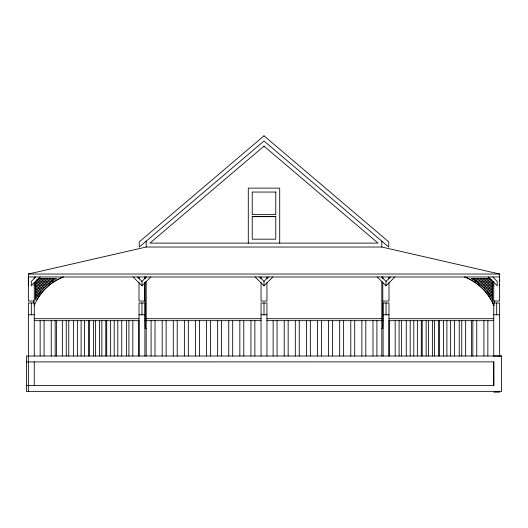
<?xml version="1.0" encoding="UTF-8"?>
<svg xmlns="http://www.w3.org/2000/svg" width="528" height="528" viewBox="0 0 528 528"><rect width="100%" height="100%" fill="white"/><g stroke="black" fill="none" stroke-linecap="round" stroke-linejoin="round"><path stroke-width="0.79" d="M28.367 281.398L28.756 279.926M493.746 285.813L493.845 285.054M28.756 284.341L28.367 285.813L28.367 276.976L499.633 276.976M34.155 305.804C39.29 292.67 50.16 282.011 63.314 276.976A51.302 51.302 0 0 0 36.881 299.963M38.339 295.066L39.197 293.726M37.541 279.187L38.28 279.926L39.013 279.187L38.28 278.454L56.641 278.454C47.672 283.285 40.161 290.789 35.33 299.759L35.33 281.398L36.069 282.13L35.33 282.869M35.726 276.976L31.31 281.398L31.31 285.813L40.148 276.976M35.33 285.813L36.069 285.08L35.33 284.341M35.33 288.763L36.069 288.024L35.33 287.285M35.33 291.707L36.069 290.968L35.33 290.235M35.33 294.65L36.069 293.918L35.33 293.179M35.33 297.594L36.069 296.861L35.33 296.122M39.026 293.905L38.28 294.65L37.541 293.918L38.28 293.179L39.013 293.918M50.787 282.143L50.061 281.398L49.322 282.13L49.936 282.744M133.122 276.976L141.959 285.813L141.959 281.398L146.381 276.976M141.959 285.813L150.797 276.976M255.163 276.976L264 285.813L264 281.398L268.415 276.976M264 285.813L272.837 276.976M394.878 276.976L386.041 285.813L386.041 281.398L390.456 276.976M489.72 278.454L488.987 279.187L489.72 279.926L490.459 279.187L489.72 278.454L471.359 278.454L472.784 279.187L473.524 278.454M472.784 279.187L477.206 282.13L477.939 281.398L478.678 282.13L478.064 282.744M478.876 283.404L479.411 282.869L480.15 283.609L479.695 284.064M480.506 284.724L480.883 284.341L481.622 285.08L481.292 285.41M482.057 286.117L482.361 285.813L483.094 286.552L482.816 286.829M477.213 282.143L483.582 287.542L483.833 287.285L484.565 288.024L484.288 288.301M485.001 289.067L485.305 288.763L486.4 290.611L486.776 290.235L487.516 290.968L487.054 291.423M492.67 284.341L491.931 285.08L492.67 285.813M487.714 292.241L488.248 291.707L488.987 292.439L488.374 293.053L492.67 299.759L492.67 299.072M492.67 287.285L491.931 288.024L492.67 288.763M488.987 293.918L489.72 293.179L490.459 293.918L489.72 294.65L488.974 293.905L489.588 294.782M492.67 290.235L491.931 290.968L492.67 291.707M492.67 293.179L491.931 293.918L492.67 294.65M492.67 296.122L491.931 296.861L492.67 297.594M51.427 281.714L52.688 280.87M34.254 282.13L34.254 301.033L28.367 301.033L28.367 274.032L146.183 247.031L381.817 247.031L499.633 274.032L499.633 301.033L493.746 301.033L493.746 281.398M499.633 356.017L499.633 302.999L493.746 302.999L493.746 356.017L501.6 356.017L501.6 391.36L26.4 391.36L26.4 356.017L493.871 356.017M493.865 392.159L499.752 392.139M252.219 216.665L275.781 216.665M28.367 274.032L499.633 274.032M144.903 301.033L139.016 301.033L139.016 282.592M383.097 301.033L388.984 301.033L388.984 282.592M493.528 305.125L493.964 305.725L493.812 304.082M28.367 314.78L34.254 314.78M139.016 314.78L144.903 314.78M261.056 314.78L266.944 314.78M383.097 314.78L388.984 314.78M493.746 314.78L499.633 314.78M34.254 318.707L139.016 318.707M144.903 318.707L261.056 318.707M266.944 318.707L383.097 318.707M388.984 318.707L493.746 318.707M34.254 320.668L139.016 320.668M144.903 320.668L261.056 320.668M266.944 320.668L383.097 320.668M388.984 320.668L493.746 320.668M146.183 328.522L145.2 328.522L145.2 282.011M381.817 328.522L382.8 328.522L382.8 282.011M493.746 355.997L501.6 355.997M26.4 361.904L493.746 361.885L493.746 385.466L26.4 385.466M475.471 280.922L476.335 281.53M492.796 276.976L497.211 281.398L497.211 285.813L488.374 276.976M492.67 282.869L491.931 282.13L492.67 281.398L492.67 303.283M381.619 276.976L386.041 281.398M377.203 276.976L386.041 285.813M259.585 276.976L264 281.398M137.544 276.976L141.959 281.398M49.124 283.404L48.589 282.869L47.85 283.609L48.305 284.064M47.494 284.724L47.117 284.341L46.378 285.08L46.708 285.41M45.943 286.117L45.639 285.813L44.906 286.552L45.184 286.829M44.418 287.542L44.167 287.285L43.435 288.024L43.712 288.301M42.999 289.067L42.695 288.763L41.963 289.496L42.286 289.826M41.6 290.611L41.224 290.235L40.484 290.968L40.946 291.423M40.286 292.241L39.752 291.707L39.013 292.439L39.626 293.053M483.582 287.542L485.714 289.826M486.083 290.228L488.374 293.053M490.195 295.647L490.512 296.096M491.119 299.963C485.331 289.529 475.82 281.259 464.686 276.976A51.302 51.302 0 0 1 491.119 299.963L493.845 305.804M499.244 279.926L499.633 281.398M499.244 284.341L499.633 285.813M34.155 285.054L34.254 285.813M493.766 361.766L493.838 385.585M496.69 302.999L496.69 314.78M494.142 300.703L494.142 303.158M487.852 320.668L487.852 356.017M483.925 320.668L483.925 356.017M476.758 320.668L476.758 356.017M472.831 320.668L472.831 356.017M471.583 320.668L471.583 356.017M465.663 320.668L465.663 356.017M461.736 320.668L461.736 356.017M459.241 320.668L459.241 356.017M454.568 320.668L454.568 356.017M450.641 320.668L450.641 356.017M446.899 320.668L446.899 356.017M443.474 320.668L443.474 356.017M439.547 320.668L439.547 356.017M438.484 320.668L438.484 356.017M434.557 320.668L434.557 356.017M432.379 320.668L432.379 356.017M428.452 320.668L428.452 356.017M426.142 320.668L426.142 356.017M422.215 320.668L422.215 356.017M421.285 320.668L421.285 356.017M417.358 320.668L417.358 356.017M413.8 320.668L413.8 356.017M410.19 320.668L410.19 356.017M406.263 320.668L406.263 356.017M401.452 320.668L401.452 356.017M399.095 320.668L399.095 356.017M395.168 320.668L395.168 356.017M389.11 320.668L389.11 356.017M388.984 276.976L388.984 278.579M388.984 356.017L388.984 302.999L383.097 302.999L383.097 356.017M386.041 302.999L386.041 314.78M382.8 276.652L382.8 278.744M381.817 241.144L381.817 247.031M381.817 281.45L381.817 356.017M376.906 320.668L376.906 356.017M372.979 320.668L372.979 356.017M365.812 320.668L365.812 356.017M361.885 320.668L361.885 356.017M354.717 320.668L354.717 356.017M350.79 320.668L350.79 356.017M343.622 320.668L343.622 356.017M339.695 320.668L339.695 356.017M332.528 320.668L332.528 356.017M328.601 320.668L328.601 356.017M321.433 320.668L321.433 356.017M317.506 320.668L317.506 356.017M310.339 320.668L310.339 356.017M306.412 320.668L306.412 356.017M299.244 320.668L299.244 356.017M295.317 320.668L295.317 356.017M288.156 320.668L288.156 356.017M284.222 320.668L284.222 356.017M279.708 243.104L279.708 188.126L248.292 188.126L248.292 243.104M277.061 320.668L277.061 356.017M273.128 320.668L273.128 356.017M266.944 276.976L266.944 278.579M266.944 282.592L266.944 301.033L261.056 301.033L261.056 282.592M266.944 356.017L266.944 302.999L261.056 302.999L261.056 356.017M264 302.999L264 314.78M261.056 276.976L261.056 278.579M254.872 320.668L254.872 356.017M250.939 320.668L250.939 356.017M243.778 320.668L243.778 356.017M239.844 320.668L239.844 356.017M232.683 320.668L232.683 356.017M228.756 320.668L228.756 356.017M221.588 320.668L221.588 356.017M217.661 320.668L217.661 356.017M210.494 320.668L210.494 356.017M206.567 320.668L206.567 356.017M199.399 320.668L199.399 356.017M195.472 320.668L195.472 356.017M188.305 320.668L188.305 356.017M184.378 320.668L184.378 356.017M177.21 320.668L177.21 356.017M173.283 320.668L173.283 356.017M166.115 320.668L166.115 356.017M162.188 320.668L162.188 356.017M155.021 320.668L155.021 356.017M151.094 320.668L151.094 356.017M146.183 241.144L146.183 247.031M146.183 281.45L146.183 356.017M145.2 276.652L145.2 278.744M144.903 356.017L144.903 302.999L139.016 302.999L139.016 356.017M144.415 276.976L144.415 278.579M144.415 282.592L144.415 301.033M141.959 302.999L141.959 314.78M139.016 276.976L139.016 278.579M138.89 320.668L138.89 356.017M132.832 320.668L132.832 356.017M128.905 320.668L128.905 356.017M126.548 320.668L126.548 356.017M121.737 320.668L121.737 356.017M117.81 320.668L117.81 356.017M114.2 320.668L114.2 356.017M110.642 320.668L110.642 356.017M106.715 320.668L106.715 356.017M105.785 320.668L105.785 356.017M101.858 320.668L101.858 356.017M99.548 320.668L99.548 356.017M95.621 320.668L95.621 356.017M93.443 320.668L93.443 356.017M89.516 320.668L89.516 356.017M88.453 320.668L88.453 356.017M84.526 320.668L84.526 356.017M81.101 320.668L81.101 356.017M77.359 320.668L77.359 356.017M73.432 320.668L73.432 356.017M68.759 320.668L68.759 356.017M66.264 320.668L66.264 356.017M62.337 320.668L62.337 356.017M56.417 320.668L56.417 356.017M55.169 320.668L55.169 356.017M51.242 320.668L51.242 356.017M44.075 320.668L44.075 356.017M40.148 320.668L40.148 356.017M34.254 276.976L34.254 278.586M34.254 356.017L34.254 302.999L28.367 302.999L28.367 391.36M34.254 361.885L34.254 385.466M33.858 300.703L33.858 303.158M31.31 302.999L31.31 314.78M36.808 279.926L36.069 280.658L36.808 281.398L37.541 280.658L36.808 279.926M36.808 282.869L36.069 283.609L36.808 284.341L37.541 283.609L36.808 282.869M38.28 281.398L37.541 282.13L38.28 282.869L39.013 282.13L38.28 281.398M39.752 279.926L39.013 280.658L39.752 281.398L40.484 280.658L39.752 279.926M41.224 278.454L40.484 279.187L41.224 279.926L41.963 279.187L41.224 278.454M36.808 285.813L36.069 286.552L36.808 287.285L37.541 286.552L36.808 285.813M38.28 284.341L37.541 285.08L38.28 285.813L39.013 285.08L38.28 284.341M39.752 282.869L39.013 283.609L39.752 284.341L40.484 283.609L39.752 282.869M41.224 281.398L40.484 282.13L41.224 282.869L41.963 282.13L41.224 281.398M42.695 279.926L41.963 280.658L42.695 281.398L43.435 280.658L42.695 279.926M44.167 278.454L43.435 279.187L44.167 279.926L44.906 279.187L44.167 278.454M36.808 288.763L36.069 289.496L36.808 290.235L37.541 289.496L36.808 288.763M38.28 287.285L37.541 288.024L38.28 288.763L39.013 288.024L38.28 287.285M39.752 285.813L39.013 286.552L39.752 287.285L40.484 286.552L39.752 285.813M41.224 284.341L40.484 285.08L41.224 285.813L41.963 285.08L41.224 284.341M42.695 282.869L41.963 283.609L42.695 284.341L43.435 283.609L42.695 282.869M44.167 281.398L43.435 282.13L44.167 282.869L44.906 282.13L44.167 281.398M45.639 279.926L44.906 280.658L45.639 281.398L46.378 280.658L45.639 279.926M47.117 278.454L46.378 279.187L47.117 279.926L47.85 279.187L47.117 278.454M36.808 291.707L36.069 292.439L36.808 293.179L37.541 292.439L36.808 291.707M38.28 290.235L37.541 290.968L38.28 291.707L39.013 290.968L38.28 290.235M39.752 288.763L39.013 289.496L39.752 290.235L40.484 289.496L39.752 288.763M41.224 287.285L40.484 288.024L41.224 288.763L41.963 288.024L41.224 287.285M42.695 285.813L41.963 286.552L42.695 287.285L43.435 286.552L42.695 285.813M44.167 284.341L43.435 285.08L44.167 285.813L44.906 285.08L44.167 284.341M45.639 282.869L44.906 283.609L45.639 284.341L46.378 283.609L45.639 282.869M47.117 281.398L46.378 282.13L47.117 282.869L47.85 282.13L47.117 281.398M48.589 279.926L47.85 280.658L48.589 281.398L49.322 280.658L48.589 279.926M50.061 278.454L49.322 279.187L50.061 279.926L50.794 279.187L50.061 278.454M36.808 294.65L36.069 295.39L36.808 296.122L37.541 295.39L36.808 294.65M51.533 279.926L50.794 280.658L51.533 281.398L52.272 280.658L51.533 279.926M53.005 278.454L52.272 279.187L53.005 279.926L53.744 279.187L53.005 278.454M474.995 278.454L474.256 279.187L474.995 279.926L475.728 279.187L474.995 278.454M476.467 279.926L475.728 280.658L476.467 281.398L477.206 280.658L476.467 279.926M477.939 278.454L477.206 279.187L477.939 279.926L478.678 279.187L477.939 278.454M479.411 279.926L478.678 280.658L479.411 281.398L480.15 280.658L479.411 279.926M480.883 278.454L480.15 279.187L480.883 279.926L481.622 279.187L480.883 278.454M480.883 281.398L480.15 282.13L480.883 282.869L481.622 282.13L480.883 281.398M482.361 279.926L481.622 280.658L482.361 281.398L483.094 280.658L482.361 279.926M483.833 278.454L483.094 279.187L483.833 279.926L484.565 279.187L483.833 278.454M482.361 282.869L481.622 283.609L482.361 284.341L483.094 283.609L482.361 282.869M483.833 281.398L483.094 282.13L483.833 282.869L484.565 282.13L483.833 281.398M485.305 279.926L484.565 280.658L485.305 281.398L486.037 280.658L485.305 279.926M486.776 278.454L486.037 279.187L486.776 279.926L487.516 279.187L486.776 278.454M483.833 284.341L483.094 285.08L483.833 285.813L484.565 285.08L483.833 284.341M485.305 282.869L484.565 283.609L485.305 284.341L486.037 283.609L485.305 282.869M486.776 281.398L486.037 282.13L486.776 282.869L487.516 282.13L486.776 281.398M488.248 279.926L487.516 280.658L488.248 281.398L488.987 280.658L488.248 279.926M485.305 285.813L484.565 286.552L485.305 287.285L486.037 286.552L485.305 285.813M486.776 284.341L486.037 285.08L486.776 285.813L487.516 285.08L486.776 284.341M488.248 282.869L487.516 283.609L488.248 284.341L488.987 283.609L488.248 282.869M489.72 281.398L488.987 282.13L489.72 282.869L490.459 282.13L489.72 281.398M491.192 279.926L490.459 280.658L491.192 281.398L491.931 280.658L491.192 279.926M486.776 287.285L486.037 288.024L486.776 288.763L487.516 288.024L486.776 287.285M488.248 285.813L487.516 286.552L488.248 287.285L488.987 286.552L488.248 285.813M489.72 284.341L488.987 285.08L489.72 285.813L490.459 285.08L489.72 284.341M491.192 282.869L490.459 283.609L491.192 284.341L491.931 283.609L491.192 282.869M488.248 288.763L487.516 289.496L488.248 290.235L488.987 289.496L488.248 288.763M489.72 287.285L488.987 288.024L489.72 288.763L490.459 288.024L489.72 287.285M491.192 285.813L490.459 286.552L491.192 287.285L491.931 286.552L491.192 285.813M489.72 290.235L488.987 290.968L489.72 291.707L490.459 290.968L489.72 290.235M491.192 288.763L490.459 289.496L491.192 290.235L491.931 289.496L491.192 288.763M491.192 291.707L490.459 292.439L491.192 293.179L491.931 292.439L491.192 291.707M491.192 294.65L490.459 295.39L491.192 296.122L491.931 295.39L491.192 294.65M264 135.841L139.253 241.877L139.253 247.031L264 140.996L388.747 247.031L388.747 241.877L264 135.841M264 146.15L149.939 243.104L378.061 243.104L264 146.15M275.781 192.053L252.219 192.053L252.219 214.632L275.781 214.632L275.781 192.053M275.781 216.599L252.219 216.599L252.219 239.177L275.781 239.177L275.781 216.599"/></g></svg>
